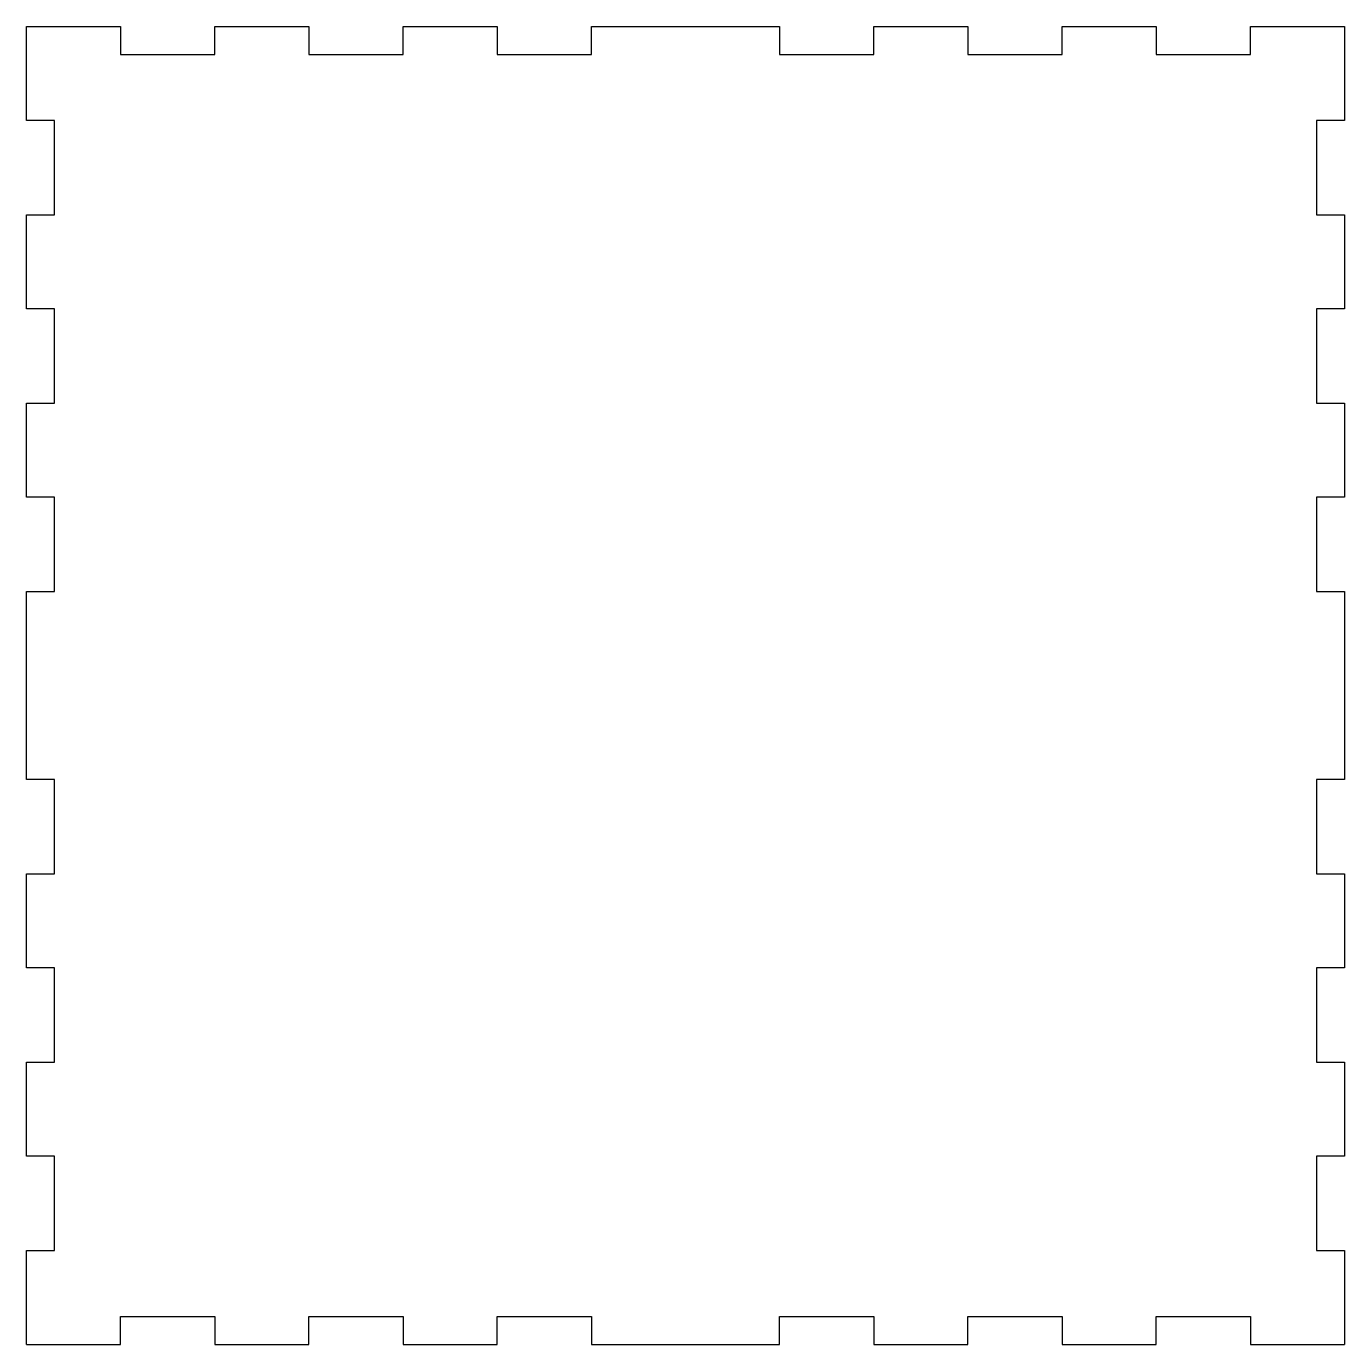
# Model space of a CAD drawing. Extents: x 0 to 140, y 0 to 140.
import ezdxf

# ---------------------------------------------------------------- set-up
doc = ezdxf.new("R2010")
doc.units = 0
doc.layers.add('Shape2DView', color=7, linetype='CONTINUOUS')

msp = doc.modelspace()

# ---------------------------------------------------------------- linework, layer by layer
at = {"layer": 'Shape2DView'}
for p, q in [((0, 140), (10, 140)), ((0, 130), (0, 140)), ((10, 140), (10, 137)), ((20, 140), (30, 140)), ((20, 137), (20, 140)), ((30, 140), (30, 137)), ((40, 140), (50, 140)), ((40, 137), (40, 140)), ((50, 140), (50, 137)), ((60, 140), (80, 140)), ((60, 137), (60, 140)), ((80, 140), (80, 137)), ((90, 140), (100, 140)), ((90, 137), (90, 140)), ((100, 140), (100, 137)), ((110, 140), (120, 140)), ((110, 137), (110, 140)), ((120, 140), (120, 137)), ((130, 140), (140, 140)), ((130, 137), (130, 140)), ((140, 140), (140, 130)), ((10, 137), (20, 137)), ((30, 137), (40, 137)), ((50, 137), (60, 137)), ((80, 137), (90, 137)), ((100, 137), (110, 137)), ((120, 137), (130, 137)), ((3, 130), (0, 130)), ((3, 120), (3, 130)), ((137, 130), (137, 120)), ((140, 130), (137, 130)), ((0, 120), (3, 120)), ((0, 110), (0, 120)), ((137, 120), (140, 120)), ((140, 120), (140, 110)), ((3, 110), (0, 110)), ((3, 100), (3, 110)), ((137, 110), (137, 100)), ((140, 110), (137, 110)), ((0, 100), (3, 100)), ((0, 90), (0, 100)), ((137, 100), (140, 100)), ((140, 100), (140, 90)), ((3, 90), (0, 90)), ((3, 80), (3, 90)), ((137, 90), (137, 80)), ((140, 90), (137, 90)), ((0, 80), (3, 80)), ((0, 60), (0, 80)), ((137, 80), (140, 80)), ((140, 80), (140, 60)), ((3, 60), (0, 60)), ((3, 50), (3, 60)), ((137, 60), (137, 50)), ((140, 60), (137, 60)), ((0, 50), (3, 50)), ((0, 40), (0, 50)), ((137, 50), (140, 50)), ((140, 50), (140, 40)), ((3, 40), (0, 40)), ((3, 30), (3, 40)), ((137, 40), (137, 30)), ((140, 40), (137, 40)), ((0, 30), (3, 30)), ((0, 20), (0, 30)), ((137, 30), (140, 30)), ((140, 30), (140, 20)), ((3, 20), (0, 20)), ((3, 10), (3, 20)), ((137, 20), (137, 10)), ((140, 20), (137, 20)), ((0, 10), (3, 10)), ((0, 0), (0, 10)), ((137, 10), (140, 10)), ((140, 10), (140, 0)), ((10, 0), (10, 3)), ((10, 3), (20, 3)), ((20, 3), (20, 0)), ((30, 0), (30, 3)), ((30, 3), (40, 3)), ((40, 3), (40, 0)), ((50, 0), (50, 3)), ((50, 3), (60, 3)), ((60, 3), (60, 0)), ((80, 0), (80, 3)), ((80, 3), (90, 3)), ((90, 3), (90, 0)), ((100, 0), (100, 3)), ((100, 3), (110, 3)), ((110, 3), (110, 0)), ((120, 0), (120, 3)), ((120, 3), (130, 3)), ((130, 3), (130, 0)), ((0, 0), (10, 0)), ((20, 0), (30, 0)), ((40, 0), (50, 0)), ((130, 0), (140, 0)), ((60, 0), (80, 0)), ((90, 0), (100, 0)), ((110, 0), (120, 0))]:
    msp.add_line(p, q, dxfattribs=at)

doc.saveas('drawing.dxf')
